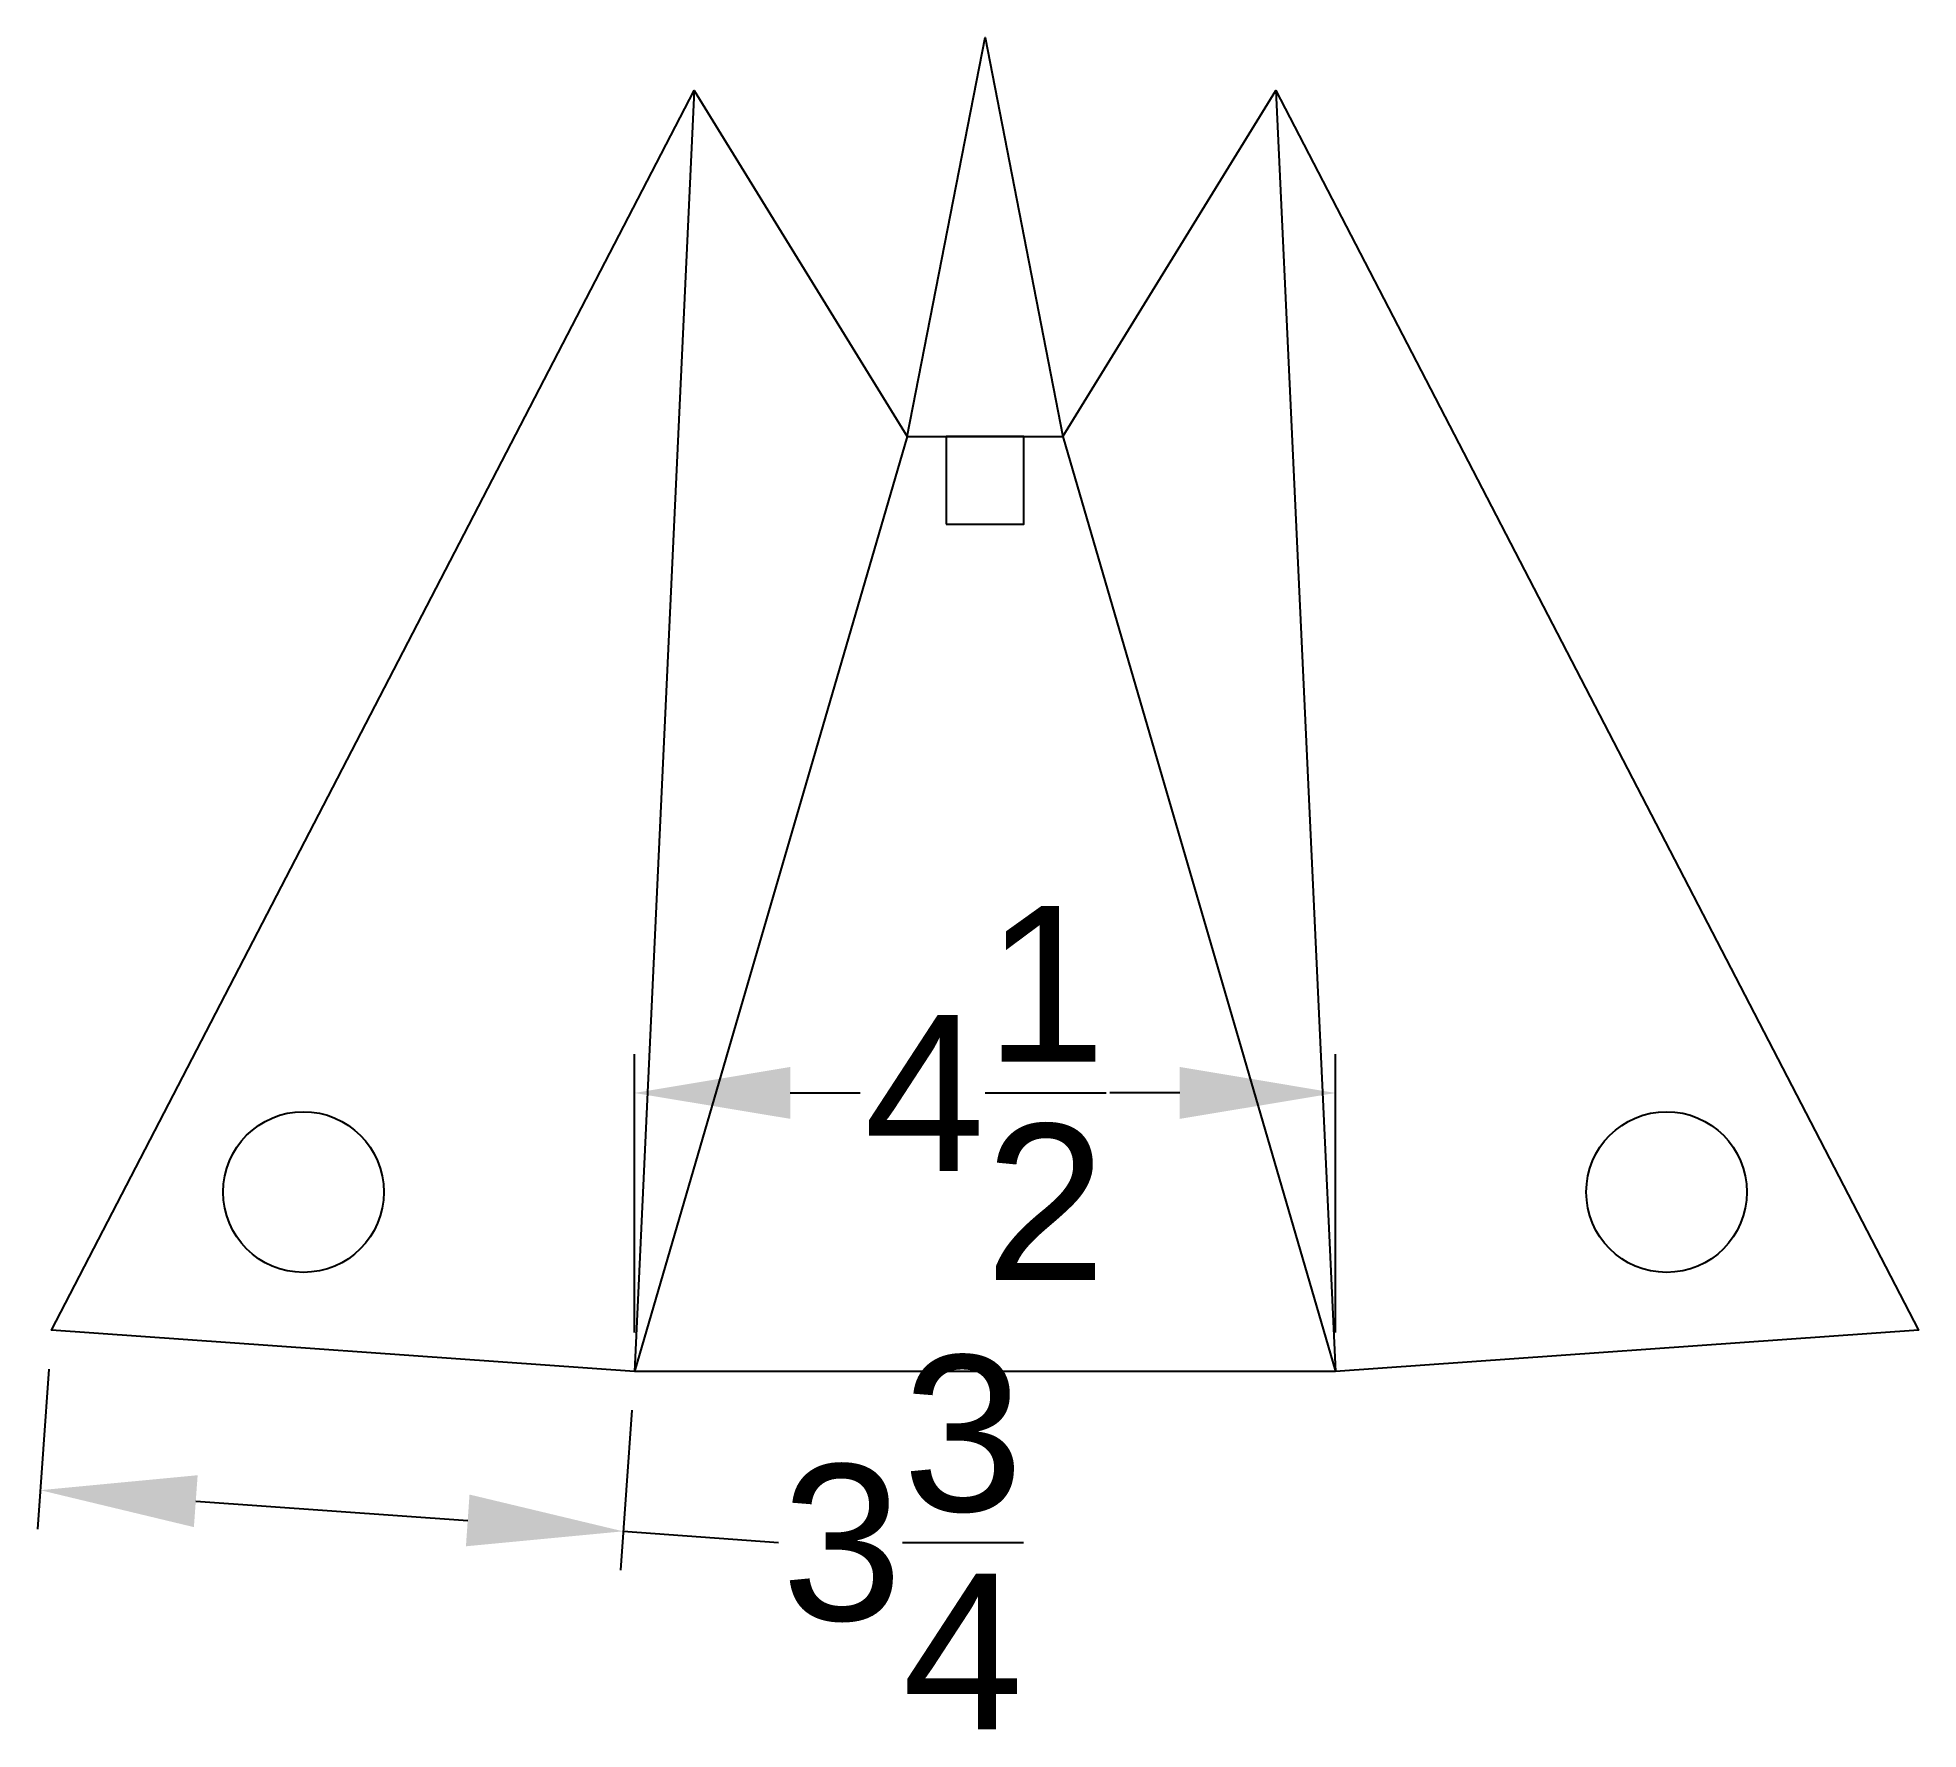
# Model space of a CAD drawing. Header units: inches. Extents: x 14.5 to 26.6, y 4.4 to 15.2.
import ezdxf

# ---------------------------------------------------------------- set-up
doc = ezdxf.new("R2010")
doc.units = ezdxf.units.IN
doc.header["$MEASUREMENT"] = 0
doc.layers.add('Brakelines', color=253, linetype='Continuous')
doc.styles.get("Standard").update_dxf_attribs({"font": 'arial.ttf'})
doc.dimstyles.get("Standard").update_dxf_attribs({"dimtxt": 1, "dimasz": 1, "dimexe": 0.25, "dimexo": 0.25, "dimgap": 0.09, "dimtad": 0, "dimtih": 1, "dimtoh": 1, "dimdec": 4, "dimzin": 0, "dimdsep": 46, "dimlunit": 5, "dimtxsty": 'Standard', "dimcen": 0.09, "dimadec": 0, "dimazin": 0, "dimtfac": 1, "dimtdec": 4, "dimtofl": 0, "dimtmove": 0, "dimatfit": 3, "dimfxl": 1, "dimtolj": 1, "dimtzin": 0, "dimarcsym": 0})

# ---------------------------------------------------------------- blocks, each defined once
blk = doc.blocks.new('*D5')
at = {"layer": 'Brakelines', "color": 0, "lineweight": -2, "transparency": 16777216}
for p, q in [((14.591, 6.684), (14.519, 5.657)), ((18.332, 6.42), (18.26, 5.393)), ((15.534, 5.836), (17.28, 5.713)), ((18.277, 5.643), (19.275, 5.572))]:
    blk.add_line(p, q, dxfattribs=at)
at = {"layer": 'Brakelines', "color": 0, "transparency": 16777216}
for points in [[(15.546, 6.003), (15.522, 5.67), (14.536, 5.907)], [(17.291, 5.879), (17.268, 5.547), (18.277, 5.643)]]:
    blk.add_solid(points, dxfattribs=at)
at = {"layer": 'Defpoints', "color": 0, "transparency": 16777216}
for p in [(14.609, 6.934), (18.35, 6.669), (18.277, 5.643)]:
    blk.add_point(p, dxfattribs=at)
at = {"layer": 'Brakelines', "color": 0, "transparency": 16777216, "insert": (20.07, 5.572), "char_height": 1, "attachment_point": 5}
blk.add_mtext('\\A1;3{\\H1x;\\S3/4;}', dxfattribs=at)
blk = doc.blocks.new('*D6')
at = {"layer": 'Brakelines', "color": 0, "lineweight": -2, "transparency": 16777216}
for p, q in [((18.35, 6.919), (18.35, 8.706)), ((22.85, 6.919), (22.85, 8.706)), ((19.35, 8.456), (19.799, 8.456)), ((21.85, 8.456), (21.4, 8.456))]:
    blk.add_line(p, q, dxfattribs=at)
at = {"layer": 'Brakelines', "color": 0, "transparency": 16777216}
for points in [[(19.35, 8.623), (19.35, 8.29), (18.35, 8.456)], [(21.85, 8.623), (21.85, 8.29), (22.85, 8.456)]]:
    blk.add_solid(points, dxfattribs=at)
at = {"layer": 'Defpoints', "color": 0, "transparency": 16777216}
for p in [(22.85, 8.456), (18.35, 6.669), (22.85, 6.669)]:
    blk.add_point(p, dxfattribs=at)
at = {"layer": 'Brakelines', "color": 0, "transparency": 16777216, "insert": (20.6, 8.456), "char_height": 1, "attachment_point": 5}
blk.add_mtext('\\A1;4{\\H1x;\\S1/2;}', dxfattribs=at)

msp = doc.modelspace()

# ---------------------------------------------------------------- linework, layer by layer
for points in [[(22.8497, 6.66937), (18.3497, 6.66937), (14.60905, 6.93369), (18.73303, 14.89013), (20.0997, 12.66937), (20.5997, 15.22862), (21.0997, 12.66937), (22.46638, 14.89013), (26.59036, 6.93369)], [(20.3497, 12.10687), (20.8497, 12.10687), (20.8497, 12.66937), (20.3497, 12.66937)]]:
    msp.add_lwpolyline(points, close=True)
for centre in [(16.22509, 7.82029), (24.97432, 7.82029)]:
    msp.add_circle(centre, 0.51567)
at = {"layer": 'Brakelines'}
for points in [[(18.73303, 14.89013), (18.3497, 6.66937)], [(22.46638, 14.89013), (22.8497, 6.66937)], [(20.0997, 12.66937), (18.3497, 6.66937)], [(20.0997, 12.66937), (21.0997, 12.66937)], [(21.0997, 12.66937), (22.8497, 6.66937)]]:
    msp.add_lwpolyline(points, dxfattribs=at)

# ---------------------------------------------------------------- dimensions: what is measured, and where the dimension line sits
for p1, p2, distance, picture, middle in [((18.3497, 6.66937), (22.8497, 6.66937), 1.78704, '*D6', (20.5997, 8.45641)), ((14.60905, 6.93369), (18.3497, 6.66937), -1.02942, '*D5', (20.06964, 5.57202))]:
    dim = msp.add_aligned_dim(p1=p1, p2=p2, distance=distance, dimstyle='Standard', dxfattribs=at)
    dim.commit()
    dim.dimension.update_dxf_attribs({"geometry": picture, "text_midpoint": middle})

doc.saveas('drawing.dxf')
